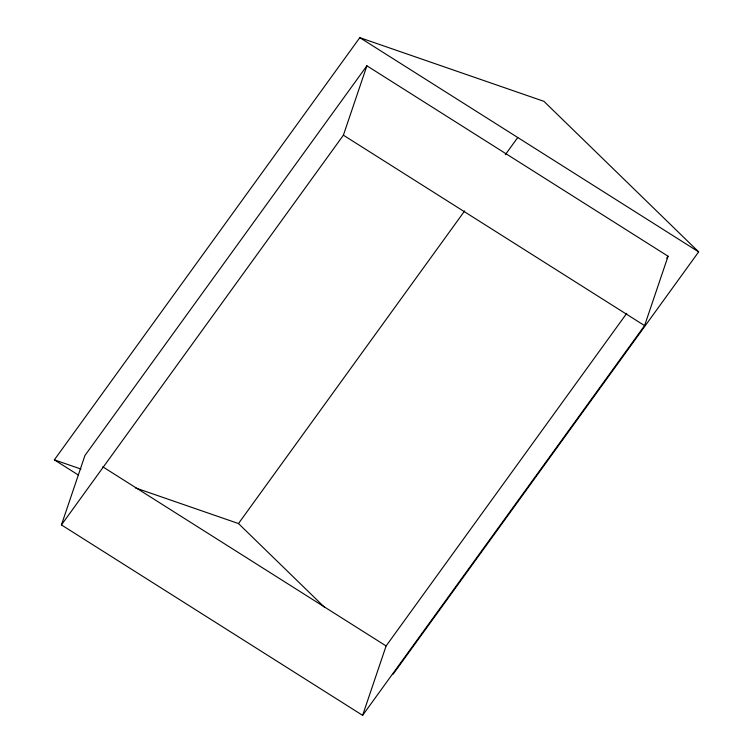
<?xml version="1.0" encoding="UTF-8"?>
<svg xmlns="http://www.w3.org/2000/svg" width="753" height="753" viewBox="0 0 753 753"><rect width="100%" height="100%" fill="white"/><g stroke="black" fill="none" stroke-linecap="round" stroke-linejoin="round"><path stroke-width="1.13" d="M61.435 524.916L84.929 455.518L366.89 65.793L668.071 256.227L644.587 325.625L362.626 715.35L61.435 524.916L343.396 135.192L366.89 65.793M362.626 715.35L386.11 645.952L626.712 313.399M78.199 474.936L54.348 459.857L359.812 37.65L543.93 101.335L698.652 251.888L393.188 674.095M135.324 487.859L238.475 523.542L464.639 210.944M505.319 154.704L517.725 137.554M666.697 258.128L668.071 256.227M54.348 459.857L80.976 469.063M359.812 37.65L698.652 251.888M343.396 135.192L644.587 325.625M102.813 466.832L386.11 645.952M238.475 523.542L324.242 607.003"/></g></svg>
